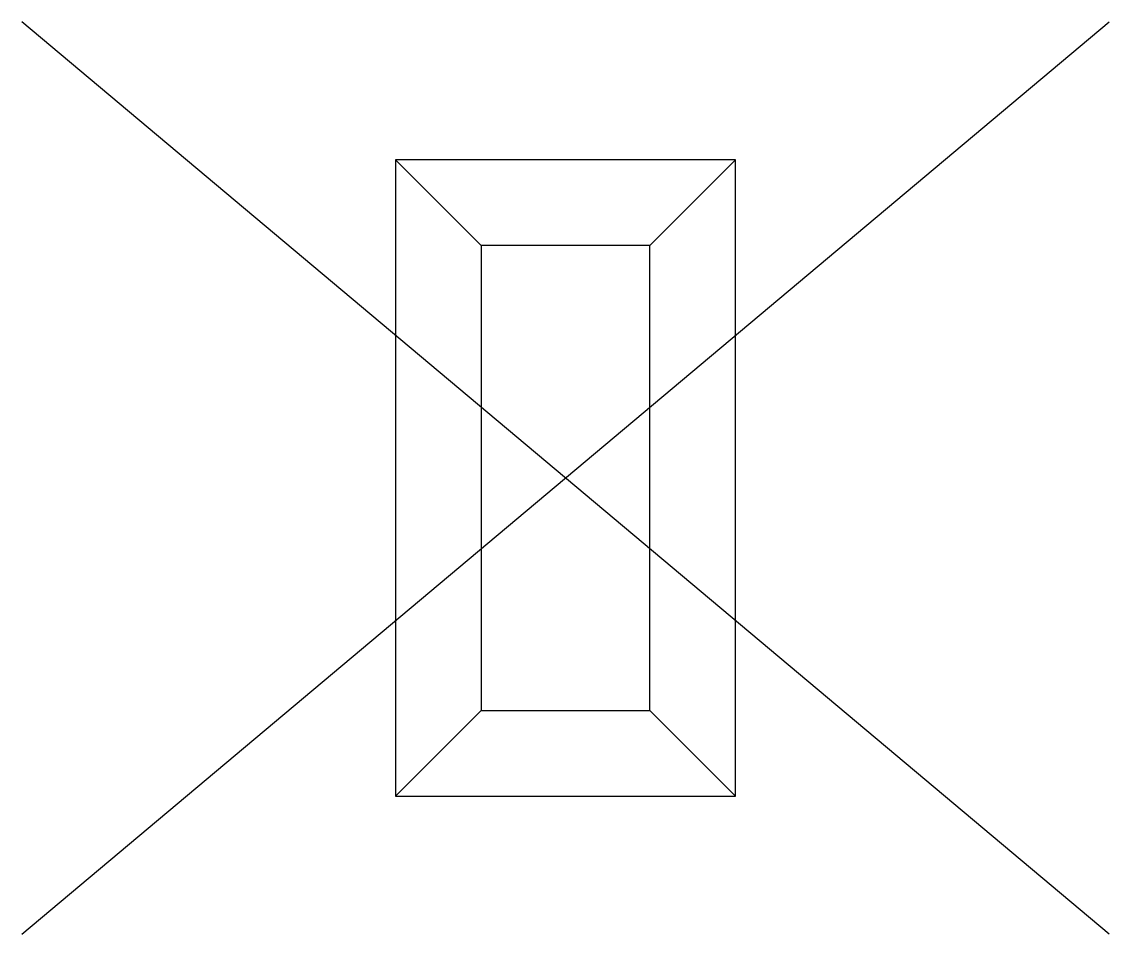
# Model space of a CAD drawing. Header units: metres. Extents: x -0.64 to 0.64, y -0.54 to 0.54.
import ezdxf

# ---------------------------------------------------------------- set-up
doc = ezdxf.new("R2010")
doc.units = ezdxf.units.M

msp = doc.modelspace()

# ---------------------------------------------------------------- linework, layer by layer
for p, q in [((-0.6442, -0.5406), (0.6442, 0.5406)), ((0.6442, -0.5406), (-0.6442, 0.5406)), ((-0.1, 0.2755), (-0.2016, 0.3771)), ((0.1, 0.2755), (0.2016, 0.3771)), ((-0.1, -0.2755), (-0.2016, -0.3771)), ((0.1, -0.2755), (0.2016, -0.3771))]:
    msp.add_line(p, q)
at = {"flags": 128}
for points in [[(-0.2016, 0.3771), (-0.2016, -0.3771), (0.2016, -0.3771), (0.2016, 0.3771)], [(-0.1, 0.2755), (-0.1, -0.2755), (0.1, -0.2755), (0.1, 0.2755)]]:
    msp.add_lwpolyline(points, close=True, dxfattribs=at)

doc.saveas('drawing.dxf')
